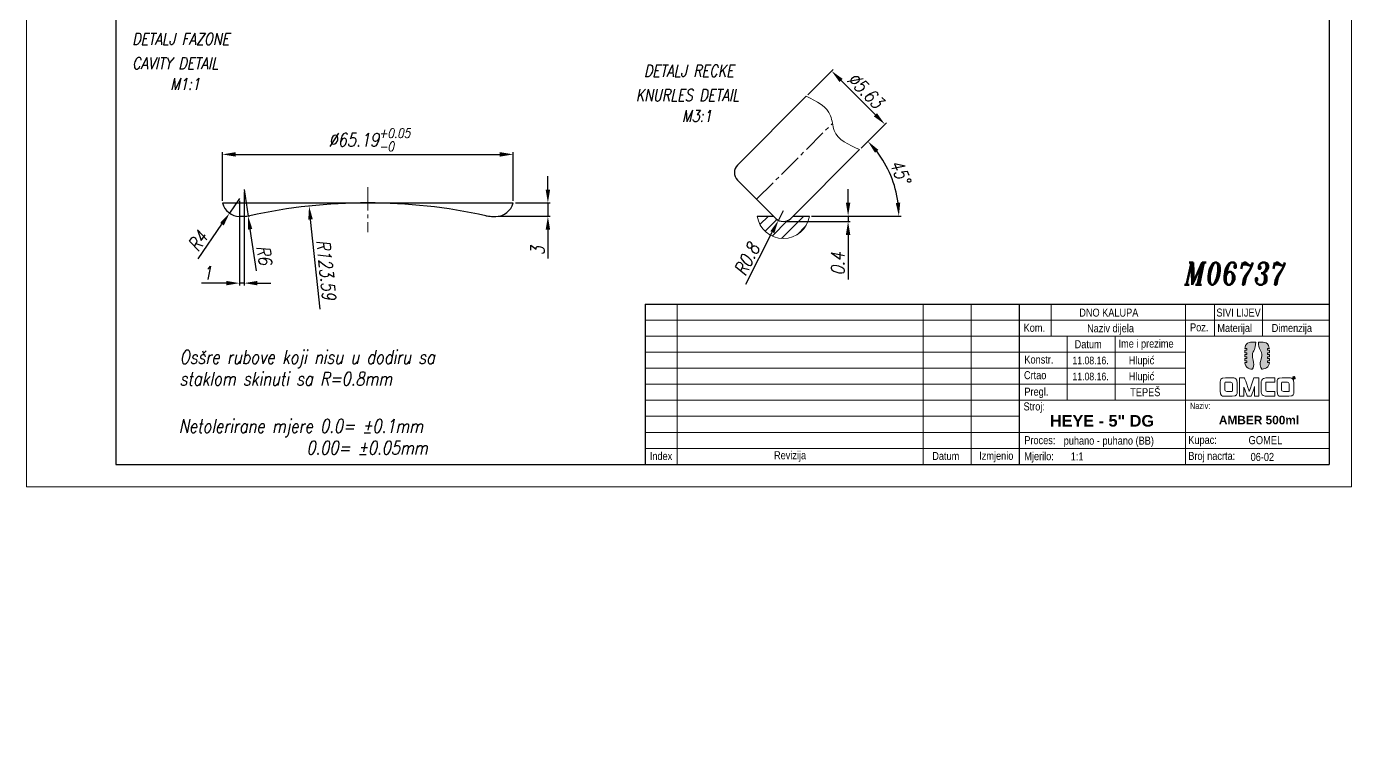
# Model space of a CAD drawing. Extents: x 89 to 469, y -40 to 440.
# Drawn here: x 89 to 386, y -40 to 123.1 of the extents above; entities that cross this region are included whole.
import ezdxf

# ---------------------------------------------------------------- set-up
doc = ezdxf.new("R2010")
doc.units = 0
doc.header["$LTSCALE"] = 7
doc.header["$MEASUREMENT"] = 0
doc.linetypes.add('CENTER2', pattern=[1.125, 0.75, -0.125, 0.125, -0.125])
doc.layers.get('0').update_dxf_attribs({"linetype": 'CONTINUOUS', "lineweight": 15})
for name, color, linetype, lineweight in [('1', 1, 'CENTER2', 15), ('3', 3, 'CONTINUOUS', 30), ('8', 252, 'CONTINUOUS', 15), ('ENGLISH', 252, 'CONTINUOUS', 18)]:
    doc.layers.add(name, color=color, linetype=linetype, lineweight=lineweight)
doc.styles.add('ITALICT', font='ITALICT.shx', dxfattribs={"width": 0.8, "height": 3})
doc.styles.get("Standard").update_dxf_attribs({"font": 'isocp.shx', "height": 3})
doc.styles.add('style2', font='swissc.ttf')
doc.dimstyles.get("Standard").update_dxf_attribs({"dimtxt": 3, "dimasz": 3, "dimexe": 0.5, "dimexo": 0.5, "dimgap": 0.8, "dimtad": 1, "dimdsep": 46, "dimtxsty": 'ITALICT', "dimcen": 0.09, "dimazin": 2, "dimtfac": 1, "dimtmove": 0, "dimatfit": 3, "dimfxl": 1, "dimtolj": 1, "dimtzin": 0, "dimarcsym": 0})

# ---------------------------------------------------------------- blocks, each defined once
blk = doc.blocks.new('*D19')
at = {"color": 0, "linetype": 'ByBlock', "lineweight": -2, "transparency": 16777216}
for p, q in [((132.91, 84.11), (132.91, 94.99)), ((135.91, 94.49), (195.1, 94.49)), ((198.1, 84.11), (198.1, 94.99))]:
    blk.add_line(p, q, dxfattribs=at)
at = {"color": 0, "transparency": 16777216}
for points in [[(135.91, 94.99), (135.91, 93.99), (132.91, 94.49)], [(195.1, 94.99), (195.1, 93.99), (198.1, 94.49)]]:
    blk.add_solid(points, dxfattribs=at)
at = {"color": 0, "transparency": 16777216, "insert": (165.87, 97.77), "char_height": 3, "attachment_point": 5, "style": 'ITALICT'}
blk.add_mtext('\\A1;%%c65.19{}{\\H0.71x;\\C3;\\S+0.05^ -0;}', dxfattribs=at)
blk = doc.blocks.new('*D20')
at = {"color": 0, "lineweight": -2, "transparency": 16777216}
for p, q in [((205.88, 86.61), (205.88, 89.61)), ((198.6, 83.61), (206.38, 83.61)), ((205.88, 83.61), (205.88, 80.61)), ((194.73, 80.61), (206.38, 80.61)), ((205.88, 77.61), (205.88, 71.18))]:
    blk.add_line(p, q, dxfattribs=at)
at = {"color": 0, "transparency": 16777216}
for points in [[(205.38, 86.61), (206.38, 86.61), (205.88, 83.61)], [(205.38, 77.61), (206.38, 77.61), (205.88, 80.61)]]:
    blk.add_solid(points, dxfattribs=at)
at = {"color": 0, "transparency": 16777216, "insert": (203.58, 72.89), "char_height": 3, "attachment_point": 5, "rotation": 90, "style": 'ITALICT'}
blk.add_mtext('\\A1;3', dxfattribs=at)
blk = doc.blocks.new('*D55')
at = {"color": 0, "linetype": 'ByBlock', "lineweight": -2, "transparency": 16777216}
for p, q in [((258.64, 81.86), (257.55, 79.72)), ((250.22, 65.43), (256.18, 77.05))]:
    blk.add_line(p, q, dxfattribs=at)
at = {"color": 0, "transparency": 16777216}
blk.add_solid([(255.74, 77.28), (256.63, 76.82), (257.55, 79.72)], dxfattribs=at)
at = {"color": 0, "transparency": 16777216, "insert": (250.47, 70.96), "char_height": 3, "attachment_point": 5, "rotation": 62.8566, "style": 'ITALICT'}
blk.add_mtext('\\A1;R0.8', dxfattribs=at)
blk = doc.blocks.new('*D56')
at = {"color": 0, "linetype": 'ByBlock', "lineweight": -2, "transparency": 16777216}
for p, q in [((264.16, 107.86), (269.83, 113.53)), ((271.59, 111.05), (279.3, 103.35)), ((276.1, 95.92), (281.77, 101.59))]:
    blk.add_line(p, q, dxfattribs=at)
at = {"color": 0, "transparency": 16777216}
for points in [[(271.95, 111.41), (271.24, 110.7), (269.47, 113.18)], [(279.65, 103.71), (278.94, 103), (281.42, 101.23)]]:
    blk.add_solid(points, dxfattribs=at)
at = {"color": 0, "transparency": 16777216, "insert": (277.07, 108.83), "char_height": 3, "attachment_point": 5, "rotation": 315, "style": 'ITALICT'}
blk.add_mtext('\\A1;%%c5.63', dxfattribs=at)
blk = doc.blocks.new('*D57')
at = {"color": 0, "lineweight": -2, "transparency": 16777216}
for p, q in [((273.17, 83.66), (273.17, 86.66)), ((264.99, 80.66), (273.67, 80.66)), ((273.17, 80.66), (273.17, 79.46)), ((259.14, 79.46), (273.67, 79.46)), ((273.17, 76.46), (273.17, 66.48))]:
    blk.add_line(p, q, dxfattribs=at)
at = {"color": 0, "transparency": 16777216}
for points in [[(272.67, 83.66), (273.67, 83.66), (273.17, 80.66)], [(272.67, 76.46), (273.67, 76.46), (273.17, 79.46)]]:
    blk.add_solid(points, dxfattribs=at)
at = {"color": 0, "transparency": 16777216, "insert": (270.87, 69.97), "char_height": 3, "attachment_point": 5, "rotation": 90, "style": 'ITALICT'}
blk.add_mtext('\\A1;0.4', dxfattribs=at)
blk = doc.blocks.new('*D67')
at = {"color": 0, "linetype": 'ByBlock', "lineweight": -2, "transparency": 16777216}
for p, q in [((136.78, 84.61), (134.52, 81.31)), ((127.49, 71.1), (132.82, 78.84))]:
    blk.add_line(p, q, dxfattribs=at)
at = {"color": 0, "transparency": 16777216}
blk.add_solid([(132.4, 79.13), (133.23, 78.56), (134.52, 81.31)], dxfattribs=at)
at = {"color": 0, "transparency": 16777216, "insert": (127.41, 75.04), "char_height": 3, "attachment_point": 5, "rotation": 55.4696, "style": 'ITALICT'}
blk.add_mtext('\\A1;R4', dxfattribs=at)
blk = doc.blocks.new('*D68')
at = {"color": 0, "linetype": 'ByBlock', "lineweight": -2, "transparency": 16777216}
for p, q in [((137.78, 86.61), (138.68, 80.68)), ((140.53, 68.41), (139.13, 77.71))]:
    blk.add_line(p, q, dxfattribs=at)
at = {"color": 0, "transparency": 16777216}
blk.add_solid([(139.62, 77.78), (138.63, 77.63), (138.68, 80.68)], dxfattribs=at)
at = {"color": 0, "transparency": 16777216, "insert": (142.33, 71.92), "char_height": 3, "attachment_point": 5, "rotation": 278.5793, "style": 'ITALICT'}
blk.add_mtext('\\A1;R6', dxfattribs=at)
blk = doc.blocks.new('*D69')
at = {"color": 0, "linetype": 'ByBlock', "lineweight": -2, "transparency": 16777216}
blk.add_line((154.83, 59.78), (152.67, 79.92), dxfattribs=at)
at = {"color": 0, "transparency": 16777216}
blk.add_solid([(153.17, 79.98), (152.17, 79.87), (152.35, 82.91)], dxfattribs=at)
at = {"color": 0, "transparency": 16777216, "insert": (156.19, 68.61), "char_height": 3, "attachment_point": 5, "rotation": 276.1105, "style": 'ITALICT'}
blk.add_mtext('\\A1;R123.59', dxfattribs=at)
blk = doc.blocks.new('*D70')
at = {"color": 0, "linetype": 'ByBlock', "lineweight": -2, "transparency": 16777216}
for p, q in [((136.78, 84.11), (136.78, 65.14)), ((137.78, 86.11), (137.78, 65.14)), ((133.78, 65.64), (128.27, 65.64)), ((137.78, 65.64), (136.78, 65.64)), ((140.78, 65.64), (143.78, 65.64))]:
    blk.add_line(p, q, dxfattribs=at)
at = {"color": 0, "transparency": 16777216}
for points in [[(133.78, 66.14), (133.78, 65.14), (136.78, 65.64)], [(140.78, 66.14), (140.78, 65.14), (137.78, 65.64)]]:
    blk.add_solid(points, dxfattribs=at)
at = {"color": 0, "transparency": 16777216, "insert": (129.53, 67.94), "char_height": 3, "attachment_point": 5, "style": 'ITALICT'}
blk.add_mtext('\\A1;1', dxfattribs=at)
blk = doc.blocks.new('*D73')
at = {"color": 0, "linetype": 'ByBlock', "lineweight": -2, "transparency": 16777216}
for p, q in [((276.1, 95.92), (277.96, 97.77)), ((264.99, 80.66), (285.05, 80.66))]:
    blk.add_line(p, q, dxfattribs=at)
blk.add_arc((260.84, 80.66), 23.71, 7.2544, 37.7456, dxfattribs=at)
at = {"color": 0, "transparency": 16777216}
for points in [[(279.21, 94.84), (279.96, 95.5), (277.6, 97.42)], [(284.86, 83.68), (283.86, 83.62), (284.55, 80.66)]]:
    blk.add_solid(points, dxfattribs=at)
at = {"color": 0, "transparency": 16777216, "insert": (284.87, 90.61), "char_height": 3, "attachment_point": 5, "rotation": 292.5, "style": 'ITALICT'}
blk.add_mtext('\\A1;45°', dxfattribs=at)

msp = doc.modelspace()

# ---------------------------------------------------------------- hatches: boundary and pattern name
h = msp.add_hatch(color=142)
h.dxf.hatch_style = 1
edge = h.paths.add_edge_path()
edge.add_spline(control_points=[(363.787, 49.635), (363.787, 50.395), (364.456, 50.599), (364.53, 52.422)], knot_values=[0.952381, 0.952381, 0.952381, 0.952381, 1, 1, 1, 1], degree=3, periodic=0)
edge.add_spline(control_points=[(364.53, 52.422), (364.53, 52.422), (363.758, 52.422), (363.758, 52.422)], knot_values=[0, 0, 0, 0, 0.047619, 0.047619, 0.047619, 0.047619], degree=3, periodic=0)
edge.add_spline(control_points=[(363.758, 52.422), (362.454, 52.422), (362.157, 51.417), (362.089, 50.958), (362.089, 50.958), (362.089, 50.958), (362.2, 50.958), (362.31, 50.958)], knot_values=[0.047619, 0.047619, 0.047619, 0.047619, 0.0952381, 0.0952381, 0.0952381, 0.0952381, 0.1190476, 0.1190476, 0.1190476, 0.1190476], degree=3, periodic=0)
edge.add_spline(control_points=[(362.31, 50.958), (362.421, 50.958), (362.531, 50.958), (362.531, 50.958), (362.531, 50.958), (362.531, 50.958), (362.531, 50.866), (362.531, 50.773)], knot_values=[0.1190476, 0.1190476, 0.1190476, 0.1190476, 0.1428571, 0.1428571, 0.1428571, 0.1428571, 0.1666667, 0.1666667, 0.1666667, 0.1666667], degree=3, periodic=0)
edge.add_spline(control_points=[(362.531, 50.773), (362.531, 50.681), (362.531, 50.588), (362.531, 50.588), (362.531, 50.588), (362.531, 50.588), (362.416, 50.588), (362.3, 50.588)], knot_values=[0.1666667, 0.1666667, 0.1666667, 0.1666667, 0.1904762, 0.1904762, 0.1904762, 0.1904762, 0.2142857, 0.2142857, 0.2142857, 0.2142857], degree=3, periodic=0)
edge.add_spline(control_points=[(362.3, 50.588), (362.185, 50.588), (362.069, 50.588), (362.069, 50.588), (362.069, 50.588), (362.069, 50.588), (362.069, 50.452), (362.069, 50.317)], knot_values=[0.2142857, 0.2142857, 0.2142857, 0.2142857, 0.2380952, 0.2380952, 0.2380952, 0.2380952, 0.2619048, 0.2619048, 0.2619048, 0.2619048], degree=3, periodic=0)
edge.add_spline(control_points=[(362.069, 50.317), (362.069, 50.181), (362.069, 50.045), (362.069, 50.045), (362.069, 50.045), (362.069, 50.045), (362.185, 50.045), (362.3, 50.045)], knot_values=[0.2619048, 0.2619048, 0.2619048, 0.2619048, 0.2857143, 0.2857143, 0.2857143, 0.2857143, 0.3095238, 0.3095238, 0.3095238, 0.3095238], degree=3, periodic=0)
edge.add_spline(control_points=[(362.3, 50.045), (362.416, 50.045), (362.531, 50.045), (362.531, 50.045), (362.531, 50.045), (362.531, 50.045), (362.531, 49.953), (362.531, 49.86)], knot_values=[0.3095238, 0.3095238, 0.3095238, 0.3095238, 0.3333333, 0.3333333, 0.3333333, 0.3333333, 0.3571429, 0.3571429, 0.3571429, 0.3571429], degree=3, periodic=0)
edge.add_spline(control_points=[(362.531, 49.86), (362.531, 49.768), (362.531, 49.675), (362.531, 49.675), (362.531, 49.675), (362.531, 49.675), (362.416, 49.675), (362.3, 49.675)], knot_values=[0.3571429, 0.3571429, 0.3571429, 0.3571429, 0.3809524, 0.3809524, 0.3809524, 0.3809524, 0.4047619, 0.4047619, 0.4047619, 0.4047619], degree=3, periodic=0)
edge.add_spline(control_points=[(362.3, 49.675), (362.185, 49.675), (362.069, 49.675), (362.069, 49.675), (362.069, 49.675), (362.069, 49.675), (362.069, 49.539), (362.069, 49.404)], knot_values=[0.4047619, 0.4047619, 0.4047619, 0.4047619, 0.4285714, 0.4285714, 0.4285714, 0.4285714, 0.452381, 0.452381, 0.452381, 0.452381], degree=3, periodic=0)
edge.add_spline(control_points=[(362.069, 49.404), (362.069, 49.268), (362.069, 49.132), (362.069, 49.132), (362.069, 49.132), (362.069, 49.132), (362.185, 49.132), (362.3, 49.132)], knot_values=[0.452381, 0.452381, 0.452381, 0.452381, 0.4761905, 0.4761905, 0.4761905, 0.4761905, 0.5, 0.5, 0.5, 0.5], degree=3, periodic=0)
edge.add_spline(control_points=[(362.3, 49.132), (362.416, 49.132), (362.531, 49.132), (362.531, 49.132), (362.531, 49.132), (362.531, 49.132), (362.531, 49.039), (362.531, 48.947)], knot_values=[0.5, 0.5, 0.5, 0.5, 0.5238095, 0.5238095, 0.5238095, 0.5238095, 0.547619, 0.547619, 0.547619, 0.547619], degree=3, periodic=0)
edge.add_spline(control_points=[(362.531, 48.947), (362.531, 48.855), (362.531, 48.762), (362.531, 48.762), (362.531, 48.762), (362.531, 48.762), (362.416, 48.762), (362.3, 48.762)], knot_values=[0.547619, 0.547619, 0.547619, 0.547619, 0.5714286, 0.5714286, 0.5714286, 0.5714286, 0.5952381, 0.5952381, 0.5952381, 0.5952381], degree=3, periodic=0)
edge.add_spline(control_points=[(362.3, 48.762), (362.185, 48.762), (362.069, 48.762), (362.069, 48.762), (362.069, 48.762), (362.069, 48.762), (362.069, 48.626), (362.069, 48.49)], knot_values=[0.5952381, 0.5952381, 0.5952381, 0.5952381, 0.6190476, 0.6190476, 0.6190476, 0.6190476, 0.6428571, 0.6428571, 0.6428571, 0.6428571], degree=3, periodic=0)
edge.add_spline(control_points=[(362.069, 48.49), (362.069, 48.355), (362.069, 48.219), (362.069, 48.219), (362.069, 48.219), (362.069, 48.219), (362.185, 48.219), (362.3, 48.219)], knot_values=[0.6428571, 0.6428571, 0.6428571, 0.6428571, 0.6666667, 0.6666667, 0.6666667, 0.6666667, 0.6904762, 0.6904762, 0.6904762, 0.6904762], degree=3, periodic=0)
edge.add_spline(control_points=[(362.3, 48.219), (362.416, 48.219), (362.531, 48.219), (362.531, 48.219), (362.531, 48.219), (362.531, 48.219), (362.531, 48.126), (362.531, 48.034)], knot_values=[0.6904762, 0.6904762, 0.6904762, 0.6904762, 0.7142857, 0.7142857, 0.7142857, 0.7142857, 0.7380952, 0.7380952, 0.7380952, 0.7380952], degree=3, periodic=0)
edge.add_spline(control_points=[(362.531, 48.034), (362.531, 47.942), (362.531, 47.849), (362.531, 47.849), (362.531, 47.849), (362.531, 47.849), (362.086, 47.849), (362.086, 47.849)], knot_values=[0.7380952, 0.7380952, 0.7380952, 0.7380952, 0.7619048, 0.7619048, 0.7619048, 0.7619048, 0.8095238, 0.8095238, 0.8095238, 0.8095238], degree=3, periodic=0)
edge.add_spline(control_points=[(362.086, 47.849), (362.243, 46.457), (363.474, 46.385), (363.655, 46.385)], knot_values=[0.8095238, 0.8095238, 0.8095238, 0.8095238, 0.8571429, 0.8571429, 0.8571429, 0.8571429], degree=3, periodic=0)
edge.add_spline(control_points=[(363.655, 46.385), (363.655, 46.385), (363.792, 46.385), (363.792, 46.385)], knot_values=[0.8571429, 0.8571429, 0.8571429, 0.8571429, 0.9047619, 0.9047619, 0.9047619, 0.9047619], degree=3, periodic=0)
edge.add_spline(control_points=[(363.792, 46.385), (364.438, 47.314), (363.787, 48.667), (363.787, 49.635)], knot_values=[0.9047619, 0.9047619, 0.9047619, 0.9047619, 0.952381, 0.952381, 0.952381, 0.952381], degree=3, periodic=0)
h = msp.add_hatch(color=253)
h.dxf.hatch_style = 1
edge = h.paths.add_edge_path()
edge.add_spline(control_points=[(367.597, 50.958), (367.435, 52.341), (366.211, 52.422), (366.029, 52.422), (366.029, 52.422), (366.029, 52.422), (365.155, 52.422), (365.155, 52.422)], knot_values=[0.6666667, 0.6666667, 0.6666667, 0.6666667, 0.7142857, 0.7142857, 0.7142857, 0.7142857, 0.7619048, 0.7619048, 0.7619048, 0.7619048], degree=3, periodic=0)
edge.add_spline(control_points=[(365.155, 52.422), (365.228, 50.599), (365.898, 50.395), (365.898, 49.635)], knot_values=[0.7619048, 0.7619048, 0.7619048, 0.7619048, 0.8095238, 0.8095238, 0.8095238, 0.8095238], degree=3, periodic=0)
edge.add_spline(control_points=[(365.898, 49.635), (365.898, 48.667), (365.247, 47.314), (365.893, 46.385)], knot_values=[0.8095238, 0.8095238, 0.8095238, 0.8095238, 0.8571429, 0.8571429, 0.8571429, 0.8571429], degree=3, periodic=0)
edge.add_spline(control_points=[(365.893, 46.385), (365.893, 46.385), (365.937, 46.385), (365.937, 46.385)], knot_values=[0.8571429, 0.8571429, 0.8571429, 0.8571429, 0.9047619, 0.9047619, 0.9047619, 0.9047619], degree=3, periodic=0)
edge.add_spline(control_points=[(365.937, 46.385), (367.24, 46.385), (367.531, 47.39), (367.597, 47.849), (367.597, 47.849), (367.597, 47.849), (367.486, 47.849), (367.375, 47.849)], knot_values=[0.9047619, 0.9047619, 0.9047619, 0.9047619, 0.952381, 0.952381, 0.952381, 0.952381, 0.9761905, 0.9761905, 0.9761905, 0.9761905], degree=3, periodic=0)
edge.add_spline(control_points=[(367.375, 47.849), (367.264, 47.849), (367.153, 47.849), (367.153, 47.849), (367.153, 47.849), (367.153, 47.942), (367.153, 48.034)], knot_values=[0.9761905, 0.9761905, 0.9761905, 0.9761905, 1, 1, 1, 1.0238095, 1.0238095, 1.0238095, 1.0238095], degree=3, periodic=0)
edge.add_spline(control_points=[(367.153, 48.034), (367.153, 48.126), (367.153, 48.219), (367.153, 48.219), (367.153, 48.219), (367.153, 48.219), (367.269, 48.219), (367.384, 48.219)], knot_values=[0.0238095, 0.0238095, 0.0238095, 0.0238095, 0.047619, 0.047619, 0.047619, 0.047619, 0.0714286, 0.0714286, 0.0714286, 0.0714286], degree=3, periodic=0)
edge.add_spline(control_points=[(367.384, 48.219), (367.5, 48.219), (367.616, 48.219), (367.616, 48.219), (367.616, 48.219), (367.616, 48.219), (367.616, 48.355), (367.616, 48.49)], knot_values=[0.0714286, 0.0714286, 0.0714286, 0.0714286, 0.0952381, 0.0952381, 0.0952381, 0.0952381, 0.1190476, 0.1190476, 0.1190476, 0.1190476], degree=3, periodic=0)
edge.add_spline(control_points=[(367.616, 48.49), (367.616, 48.626), (367.616, 48.762), (367.616, 48.762), (367.616, 48.762), (367.616, 48.762), (367.5, 48.762), (367.384, 48.762)], knot_values=[0.1190476, 0.1190476, 0.1190476, 0.1190476, 0.1428571, 0.1428571, 0.1428571, 0.1428571, 0.1666667, 0.1666667, 0.1666667, 0.1666667], degree=3, periodic=0)
edge.add_spline(control_points=[(367.384, 48.762), (367.269, 48.762), (367.153, 48.762), (367.153, 48.762), (367.153, 48.762), (367.153, 48.762), (367.153, 48.855), (367.153, 48.947)], knot_values=[0.1666667, 0.1666667, 0.1666667, 0.1666667, 0.1904762, 0.1904762, 0.1904762, 0.1904762, 0.2142857, 0.2142857, 0.2142857, 0.2142857], degree=3, periodic=0)
edge.add_spline(control_points=[(367.153, 48.947), (367.153, 49.039), (367.153, 49.132), (367.153, 49.132), (367.153, 49.132), (367.153, 49.132), (367.269, 49.132), (367.384, 49.132)], knot_values=[0.2142857, 0.2142857, 0.2142857, 0.2142857, 0.2380952, 0.2380952, 0.2380952, 0.2380952, 0.2619048, 0.2619048, 0.2619048, 0.2619048], degree=3, periodic=0)
edge.add_spline(control_points=[(367.384, 49.132), (367.5, 49.132), (367.616, 49.132), (367.616, 49.132), (367.616, 49.132), (367.616, 49.132), (367.616, 49.268), (367.616, 49.404)], knot_values=[0.2619048, 0.2619048, 0.2619048, 0.2619048, 0.2857143, 0.2857143, 0.2857143, 0.2857143, 0.3095238, 0.3095238, 0.3095238, 0.3095238], degree=3, periodic=0)
edge.add_spline(control_points=[(367.616, 49.404), (367.616, 49.539), (367.616, 49.675), (367.616, 49.675), (367.616, 49.675), (367.616, 49.675), (367.5, 49.675), (367.384, 49.675)], knot_values=[0.3095238, 0.3095238, 0.3095238, 0.3095238, 0.3333333, 0.3333333, 0.3333333, 0.3333333, 0.3571429, 0.3571429, 0.3571429, 0.3571429], degree=3, periodic=0)
edge.add_spline(control_points=[(367.384, 49.675), (367.269, 49.675), (367.153, 49.675), (367.153, 49.675), (367.153, 49.675), (367.153, 49.675), (367.153, 49.768), (367.153, 49.86)], knot_values=[0.3571429, 0.3571429, 0.3571429, 0.3571429, 0.3809524, 0.3809524, 0.3809524, 0.3809524, 0.4047619, 0.4047619, 0.4047619, 0.4047619], degree=3, periodic=0)
edge.add_spline(control_points=[(367.153, 49.86), (367.153, 49.953), (367.153, 50.045), (367.153, 50.045), (367.153, 50.045), (367.153, 50.045), (367.269, 50.045), (367.384, 50.045)], knot_values=[0.4047619, 0.4047619, 0.4047619, 0.4047619, 0.4285714, 0.4285714, 0.4285714, 0.4285714, 0.452381, 0.452381, 0.452381, 0.452381], degree=3, periodic=0)
edge.add_spline(control_points=[(367.384, 50.045), (367.5, 50.045), (367.616, 50.045), (367.616, 50.045), (367.616, 50.045), (367.616, 50.045), (367.616, 50.181), (367.616, 50.317)], knot_values=[0.452381, 0.452381, 0.452381, 0.452381, 0.4761905, 0.4761905, 0.4761905, 0.4761905, 0.5, 0.5, 0.5, 0.5], degree=3, periodic=0)
edge.add_spline(control_points=[(367.616, 50.317), (367.616, 50.452), (367.616, 50.588), (367.616, 50.588), (367.616, 50.588), (367.616, 50.588), (367.5, 50.588), (367.384, 50.588)], knot_values=[0.5, 0.5, 0.5, 0.5, 0.5238095, 0.5238095, 0.5238095, 0.5238095, 0.547619, 0.547619, 0.547619, 0.547619], degree=3, periodic=0)
edge.add_spline(control_points=[(367.384, 50.588), (367.269, 50.588), (367.153, 50.588), (367.153, 50.588), (367.153, 50.588), (367.153, 50.588), (367.153, 50.681), (367.153, 50.773)], knot_values=[0.547619, 0.547619, 0.547619, 0.547619, 0.5714286, 0.5714286, 0.5714286, 0.5714286, 0.5952381, 0.5952381, 0.5952381, 0.5952381], degree=3, periodic=0)
edge.add_spline(control_points=[(367.153, 50.773), (367.153, 50.866), (367.153, 50.958), (367.153, 50.958), (367.153, 50.958), (367.153, 50.958), (367.597, 50.958), (367.597, 50.958)], knot_values=[0.5952381, 0.5952381, 0.5952381, 0.5952381, 0.6190476, 0.6190476, 0.6190476, 0.6190476, 0.6666667, 0.6666667, 0.6666667, 0.6666667], degree=3, periodic=0)
at = {"layer": '8'}
h = msp.add_hatch(dxfattribs=at)
h.set_pattern_fill('ANSI31', color=256, scale=15)
h.set_pattern_definition([(45, (-15.9559, -2.3306), (-1.325825, 1.325825), [])])
h.paths.add_polyline_path([(264.49, 80.656), (260.839, 80.656), (260.342, 80.159, -0.4142136), (256.948, 80.159), (256.451, 80.656), (252.799, 80.656, 0.85782)])

# ---------------------------------------------------------------- linework, layer by layer
for p, q in [((89.007, 440.033), (89.007, 20.033)), ((386.007, 440.033), (386.007, 20.033)), ((234.858, 60.909), (234.858, 25.033)), ((289.994, 60.909), (289.994, 25.033)), ((300.757, 60.909), (300.757, 25.033)), ((318.696, 60.909), (318.696, 53.734)), ((348.832, 60.909), (348.832, 25.033)), ((355.29, 60.909), (355.29, 53.734)), ((366.053, 60.909), (366.053, 53.734)), ((227.683, 57.322), (381.007, 57.322)), ((381.007, 53.734), (227.683, 53.734)), ((322.283, 53.734), (322.283, 39.384)), ((333.046, 53.734), (333.046, 39.384)), ((227.683, 50.147), (348.832, 50.147)), ((227.683, 46.559), (348.832, 46.559)), ((227.683, 42.971), (348.832, 42.971)), ((227.683, 39.384), (381.007, 39.384)), ((311.52, 35.796), (227.683, 35.796)), ((227.683, 32.208), (381.007, 32.208)), ((227.683, 28.621), (381.007, 28.621)), ((89.007, 20.033), (386.007, 20.033))]:
    msp.add_line(p, q)
msp.add_arc((258.645, 81.556), 5.914, 188.75269, 351.24731)
msp.add_spline([(263.806, 107.509), (269.245, 103.129), (270.041, 99.875), (275.749, 95.566)], degree=3)
at = {"color": 142}
msp.add_open_spline([(364.53, 52.422), (364.53, 52.422), (363.758, 52.422), (363.758, 52.422), (363.758, 52.422), (362.454, 52.422), (362.157, 51.417), (362.089, 50.958), (362.089, 50.958), (362.089, 50.958), (362.531, 50.958), (362.531, 50.958), (362.531, 50.958), (362.531, 50.958), (362.531, 50.588), (362.531, 50.588), (362.531, 50.588), (362.531, 50.588), (362.069, 50.588), (362.069, 50.588), (362.069, 50.588), (362.069, 50.588), (362.069, 50.045), (362.069, 50.045), (362.069, 50.045), (362.069, 50.045), (362.531, 50.045), (362.531, 50.045), (362.531, 50.045), (362.531, 50.045), (362.531, 49.675), (362.531, 49.675), (362.531, 49.675), (362.531, 49.675), (362.069, 49.675), (362.069, 49.675), (362.069, 49.675), (362.069, 49.675), (362.069, 49.132), (362.069, 49.132), (362.069, 49.132), (362.069, 49.132), (362.531, 49.132), (362.531, 49.132), (362.531, 49.132), (362.531, 49.132), (362.531, 48.762), (362.531, 48.762), (362.531, 48.762), (362.531, 48.762), (362.069, 48.762), (362.069, 48.762), (362.069, 48.762), (362.069, 48.762), (362.069, 48.219), (362.069, 48.219), (362.069, 48.219), (362.069, 48.219), (362.531, 48.219), (362.531, 48.219), (362.531, 48.219), (362.531, 48.219), (362.531, 47.849), (362.531, 47.849), (362.531, 47.849), (362.531, 47.849), (362.086, 47.849), (362.086, 47.849), (362.086, 47.849), (362.243, 46.457), (363.474, 46.385), (363.655, 46.385), (363.655, 46.385), (363.655, 46.385), (363.792, 46.385), (363.792, 46.385), (363.792, 46.385), (364.438, 47.314), (363.787, 48.667), (363.787, 49.635), (363.787, 49.635), (363.787, 50.395), (364.456, 50.599), (364.53, 52.422)], degree=3, knots=[0, 0, 0, 0, 0.047619, 0.047619, 0.047619, 0.0714286, 0.0952381, 0.0952381, 0.0952381, 0.1190476, 0.1428571, 0.1428571, 0.1428571, 0.1666667, 0.1904762, 0.1904762, 0.1904762, 0.2142857, 0.2380952, 0.2380952, 0.2380952, 0.2619048, 0.2857143, 0.2857143, 0.2857143, 0.3095238, 0.3333333, 0.3333333, 0.3333333, 0.3571429, 0.3809524, 0.3809524, 0.3809524, 0.4047619, 0.4285714, 0.4285714, 0.4285714, 0.452381, 0.4761905, 0.4761905, 0.4761905, 0.5, 0.5238095, 0.5238095, 0.5238095, 0.547619, 0.5714286, 0.5714286, 0.5714286, 0.5952381, 0.6190476, 0.6190476, 0.6190476, 0.6428571, 0.6666667, 0.6666667, 0.6666667, 0.6904762, 0.7142857, 0.7142857, 0.7142857, 0.7380952, 0.7619048, 0.7619048, 0.7619048, 0.7857143, 0.8095238, 0.8095238, 0.8095238, 0.8333333, 0.8571429, 0.8571429, 0.8571429, 0.8809524, 0.9047619, 0.9047619, 0.9047619, 0.9285714, 0.952381, 0.952381, 0.952381, 0.9761905, 1, 1, 1, 1], dxfattribs=at)
at = {"color": 253}
msp.add_open_spline([(367.153, 47.849), (367.153, 47.849), (367.153, 48.219), (367.153, 48.219), (367.153, 48.219), (367.153, 48.219), (367.616, 48.219), (367.616, 48.219), (367.616, 48.219), (367.616, 48.219), (367.616, 48.762), (367.616, 48.762), (367.616, 48.762), (367.616, 48.762), (367.153, 48.762), (367.153, 48.762), (367.153, 48.762), (367.153, 48.762), (367.153, 49.132), (367.153, 49.132), (367.153, 49.132), (367.153, 49.132), (367.616, 49.132), (367.616, 49.132), (367.616, 49.132), (367.616, 49.132), (367.616, 49.675), (367.616, 49.675), (367.616, 49.675), (367.616, 49.675), (367.153, 49.675), (367.153, 49.675), (367.153, 49.675), (367.153, 49.675), (367.153, 50.045), (367.153, 50.045), (367.153, 50.045), (367.153, 50.045), (367.616, 50.045), (367.616, 50.045), (367.616, 50.045), (367.616, 50.045), (367.616, 50.588), (367.616, 50.588), (367.616, 50.588), (367.616, 50.588), (367.153, 50.588), (367.153, 50.588), (367.153, 50.588), (367.153, 50.588), (367.153, 50.958), (367.153, 50.958), (367.153, 50.958), (367.153, 50.958), (367.597, 50.958), (367.597, 50.958), (367.597, 50.958), (367.435, 52.341), (366.211, 52.422), (366.029, 52.422), (366.029, 52.422), (366.029, 52.422), (365.155, 52.422), (365.155, 52.422), (365.155, 52.422), (365.228, 50.599), (365.898, 50.395), (365.898, 49.635), (365.898, 49.635), (365.898, 48.667), (365.247, 47.314), (365.893, 46.385), (365.893, 46.385), (365.893, 46.385), (365.937, 46.385), (365.937, 46.385), (365.937, 46.385), (367.24, 46.385), (367.531, 47.39), (367.597, 47.849), (367.597, 47.849), (367.597, 47.849), (367.153, 47.849), (367.153, 47.849)], degree=3, knots=[0, 0, 0, 0, 0.047619, 0.047619, 0.047619, 0.0714286, 0.0952381, 0.0952381, 0.0952381, 0.1190476, 0.1428571, 0.1428571, 0.1428571, 0.1666667, 0.1904762, 0.1904762, 0.1904762, 0.2142857, 0.2380952, 0.2380952, 0.2380952, 0.2619048, 0.2857143, 0.2857143, 0.2857143, 0.3095238, 0.3333333, 0.3333333, 0.3333333, 0.3571429, 0.3809524, 0.3809524, 0.3809524, 0.4047619, 0.4285714, 0.4285714, 0.4285714, 0.452381, 0.4761905, 0.4761905, 0.4761905, 0.5, 0.5238095, 0.5238095, 0.5238095, 0.547619, 0.5714286, 0.5714286, 0.5714286, 0.5952381, 0.6190476, 0.6190476, 0.6190476, 0.6428571, 0.6666667, 0.6666667, 0.6666667, 0.6904762, 0.7142857, 0.7142857, 0.7142857, 0.7380952, 0.7619048, 0.7619048, 0.7619048, 0.7857143, 0.8095238, 0.8095238, 0.8095238, 0.8333333, 0.8571429, 0.8571429, 0.8571429, 0.8809524, 0.9047619, 0.9047619, 0.9047619, 0.9285714, 0.952381, 0.952381, 0.952381, 0.9761905, 1, 1, 1, 1], dxfattribs=at)
for points, knots in [([(373.101, 44.154), (372.948, 44.154), (372.824, 44.279), (372.824, 44.432), (372.824, 44.432), (372.824, 44.585), (372.948, 44.709), (373.101, 44.709), (373.101, 44.709), (373.254, 44.709), (373.379, 44.585), (373.379, 44.432), (373.379, 44.432), (373.379, 44.279), (373.254, 44.154), (373.101, 44.154)], [0, 0, 0, 0, 0.25, 0.25, 0.25, 0.375, 0.5, 0.5, 0.5, 0.625, 0.75, 0.75, 0.75, 0.875, 1, 1, 1, 1]), ([(373.101, 44.648), (372.983, 44.648), (372.885, 44.55), (372.885, 44.432), (372.885, 44.432), (372.885, 44.313), (372.983, 44.216), (373.101, 44.216), (373.101, 44.216), (373.22, 44.216), (373.317, 44.313), (373.317, 44.432), (373.317, 44.432), (373.317, 44.55), (373.22, 44.648), (373.101, 44.648)], [0, 0, 0, 0, 0.25, 0.25, 0.25, 0.375, 0.5, 0.5, 0.5, 0.625, 0.75, 0.75, 0.75, 0.875, 1, 1, 1, 1]), ([(373.164, 44.384), (373.164, 44.384), (373.222, 44.296), (373.222, 44.296), (373.222, 44.296), (373.222, 44.296), (373.145, 44.296), (373.145, 44.296), (373.145, 44.296), (373.145, 44.296), (373.097, 44.374), (373.097, 44.374), (373.097, 44.374), (373.097, 44.374), (373.067, 44.374), (373.067, 44.374), (373.067, 44.374), (373.067, 44.374), (373.067, 44.296), (373.067, 44.296), (373.067, 44.296), (373.067, 44.296), (372.998, 44.296), (372.998, 44.296), (372.998, 44.296), (372.998, 44.296), (372.998, 44.577), (372.998, 44.577), (372.998, 44.577), (372.998, 44.577), (373.12, 44.577), (373.12, 44.577), (373.12, 44.577), (373.143, 44.577), (373.227, 44.577), (373.227, 44.476), (373.227, 44.476), (373.227, 44.422), (373.195, 44.396), (373.164, 44.384)], [0, 0, 0, 0, 0.1, 0.1, 0.1, 0.15, 0.2, 0.2, 0.2, 0.25, 0.3, 0.3, 0.3, 0.35, 0.4, 0.4, 0.4, 0.45, 0.5, 0.5, 0.5, 0.55, 0.6, 0.6, 0.6, 0.65, 0.7, 0.7, 0.7, 0.75, 0.8, 0.8, 0.8, 0.85, 0.9, 0.9, 0.9, 0.95, 1, 1, 1, 1]), ([(359.234, 40.305), (359.234, 40.305), (357.68, 40.305), (357.68, 40.305), (357.68, 40.305), (357.548, 40.305), (356.6, 40.36), (356.6, 41.51), (356.6, 41.51), (356.6, 41.51), (356.6, 43.266), (356.6, 43.266), (356.6, 43.266), (356.6, 43.266), (356.6, 44.415), (357.749, 44.415), (357.749, 44.415), (357.749, 44.415), (359.296, 44.415), (359.296, 44.415), (359.296, 44.415), (359.429, 44.415), (360.376, 44.353), (360.376, 43.203), (360.376, 43.203), (360.376, 43.203), (360.376, 41.454), (360.376, 41.454), (360.376, 41.454), (360.376, 41.454), (360.383, 40.305), (359.234, 40.305)], [0, 0, 0, 0, 0.125, 0.125, 0.125, 0.1875, 0.25, 0.25, 0.25, 0.3125, 0.375, 0.375, 0.375, 0.4375, 0.5, 0.5, 0.5, 0.5625, 0.625, 0.625, 0.625, 0.6875, 0.75, 0.75, 0.75, 0.8125, 0.875, 0.875, 0.875, 0.9375, 1, 1, 1, 1]), ([(359.331, 42.966), (359.331, 42.966), (359.331, 43.44), (358.927, 43.44), (358.927, 43.44), (358.927, 43.44), (357.777, 43.44), (357.777, 43.44), (357.777, 43.44), (357.777, 43.44), (357.645, 43.433), (357.645, 43.3), (357.645, 43.3), (357.645, 43.3), (357.645, 41.816), (357.645, 41.816), (357.645, 41.816), (357.645, 41.816), (357.645, 41.35), (358.049, 41.35), (358.049, 41.35), (358.049, 41.35), (359.199, 41.35), (359.199, 41.35), (359.199, 41.35), (359.199, 41.35), (359.331, 41.35), (359.331, 41.482), (359.331, 41.482), (359.331, 41.482), (359.331, 42.966), (359.331, 42.966)], [0, 0, 0, 0, 0.125, 0.125, 0.125, 0.1875, 0.25, 0.25, 0.25, 0.3125, 0.375, 0.375, 0.375, 0.4375, 0.5, 0.5, 0.5, 0.5625, 0.625, 0.625, 0.625, 0.6875, 0.75, 0.75, 0.75, 0.8125, 0.875, 0.875, 0.875, 0.9375, 1, 1, 1, 1]), ([(364.292, 40.305), (364.292, 40.305), (364.292, 42.457), (364.292, 42.457), (364.292, 42.457), (364.292, 42.457), (363.539, 40.305), (363.539, 40.305), (363.539, 40.305), (363.539, 40.305), (362.634, 40.305), (362.634, 40.305), (362.634, 40.305), (362.634, 40.305), (361.867, 42.36), (361.867, 42.36), (361.867, 42.36), (361.867, 42.36), (361.867, 40.305), (361.867, 40.305), (361.867, 40.305), (361.867, 40.305), (360.899, 40.305), (360.899, 40.305), (360.899, 40.305), (360.899, 40.305), (360.899, 44.415), (360.899, 44.415), (360.899, 44.415), (360.899, 44.415), (362.02, 44.415), (362.02, 44.415), (362.02, 44.415), (362.02, 44.415), (363.1, 41.384), (363.1, 41.384), (363.1, 41.384), (363.1, 41.384), (364.132, 44.415), (364.132, 44.415), (364.132, 44.415), (364.132, 44.415), (365.233, 44.415), (365.233, 44.415), (365.233, 44.415), (365.233, 44.415), (365.233, 40.305), (365.233, 40.305), (365.233, 40.305), (365.233, 40.305), (364.292, 40.305), (364.292, 40.305)], [0, 0, 0, 0, 0.0769231, 0.0769231, 0.0769231, 0.1153846, 0.1538462, 0.1538462, 0.1538462, 0.1923077, 0.2307692, 0.2307692, 0.2307692, 0.2692308, 0.3076923, 0.3076923, 0.3076923, 0.3461538, 0.3846154, 0.3846154, 0.3846154, 0.4230769, 0.4615385, 0.4615385, 0.4615385, 0.5, 0.5384615, 0.5384615, 0.5384615, 0.5769231, 0.6153846, 0.6153846, 0.6153846, 0.6538462, 0.6923077, 0.6923077, 0.6923077, 0.7307692, 0.7692308, 0.7692308, 0.7692308, 0.8076923, 0.8461538, 0.8461538, 0.8461538, 0.8846154, 0.9230769, 0.9230769, 0.9230769, 0.9615385, 1, 1, 1, 1]), ([(368.856, 41.35), (368.856, 41.35), (367.204, 41.35), (367.204, 41.35), (367.204, 41.35), (366.8, 41.35), (366.8, 41.816), (366.8, 41.816), (366.8, 41.816), (366.8, 41.816), (366.8, 43.3), (366.8, 43.3), (366.8, 43.3), (366.8, 43.433), (366.933, 43.44), (366.933, 43.44), (366.933, 43.44), (366.933, 43.44), (368.856, 43.44), (368.856, 43.44), (368.856, 43.44), (368.856, 43.44), (368.856, 44.415), (368.856, 44.415), (368.856, 44.415), (368.856, 44.415), (366.905, 44.415), (366.905, 44.415), (366.905, 44.415), (365.755, 44.415), (365.755, 43.266), (365.755, 43.266), (365.755, 43.266), (365.755, 43.266), (365.755, 41.51), (365.755, 41.51), (365.755, 41.51), (365.755, 40.36), (366.703, 40.305), (366.835, 40.305), (366.835, 40.305), (366.835, 40.305), (368.856, 40.305), (368.856, 40.305), (368.856, 40.305), (368.856, 40.305), (368.856, 41.35), (368.856, 41.35)], [0, 0, 0, 0, 0.0833333, 0.0833333, 0.0833333, 0.125, 0.1666667, 0.1666667, 0.1666667, 0.2083333, 0.25, 0.25, 0.25, 0.2916667, 0.3333333, 0.3333333, 0.3333333, 0.375, 0.4166667, 0.4166667, 0.4166667, 0.4583333, 0.5, 0.5, 0.5, 0.5416667, 0.5833333, 0.5833333, 0.5833333, 0.625, 0.6666667, 0.6666667, 0.6666667, 0.7083333, 0.75, 0.75, 0.75, 0.7916667, 0.8333333, 0.8333333, 0.8333333, 0.875, 0.9166667, 0.9166667, 0.9166667, 0.9583333, 1, 1, 1, 1]), ([(371.942, 40.305), (371.942, 40.305), (370.388, 40.305), (370.388, 40.305), (370.388, 40.305), (370.256, 40.305), (369.309, 40.36), (369.309, 41.51), (369.309, 41.51), (369.309, 41.51), (369.309, 43.266), (369.309, 43.266), (369.309, 43.266), (369.309, 43.266), (369.309, 44.415), (370.458, 44.415), (370.458, 44.415), (370.458, 44.415), (372.005, 44.415), (372.005, 44.415), (372.005, 44.415), (372.137, 44.415), (373.085, 44.353), (373.085, 43.203), (373.085, 43.203), (373.085, 43.203), (373.085, 41.454), (373.085, 41.454), (373.085, 41.454), (373.085, 41.454), (373.092, 40.305), (371.942, 40.305)], [0, 0, 0, 0, 0.125, 0.125, 0.125, 0.1875, 0.25, 0.25, 0.25, 0.3125, 0.375, 0.375, 0.375, 0.4375, 0.5, 0.5, 0.5, 0.5625, 0.625, 0.625, 0.625, 0.6875, 0.75, 0.75, 0.75, 0.8125, 0.875, 0.875, 0.875, 0.9375, 1, 1, 1, 1]), ([(372.04, 42.966), (372.04, 42.966), (372.04, 43.44), (371.635, 43.44), (371.635, 43.44), (371.635, 43.44), (370.486, 43.44), (370.486, 43.44), (370.486, 43.44), (370.486, 43.44), (370.353, 43.433), (370.353, 43.3), (370.353, 43.3), (370.353, 43.3), (370.353, 41.816), (370.353, 41.816), (370.353, 41.816), (370.353, 41.816), (370.353, 41.35), (370.758, 41.35), (370.758, 41.35), (370.758, 41.35), (371.907, 41.35), (371.907, 41.35), (371.907, 41.35), (371.907, 41.35), (372.04, 41.35), (372.04, 41.482), (372.04, 41.482), (372.04, 41.482), (372.04, 42.966), (372.04, 42.966)], [0, 0, 0, 0, 0.125, 0.125, 0.125, 0.1875, 0.25, 0.25, 0.25, 0.3125, 0.375, 0.375, 0.375, 0.4375, 0.5, 0.5, 0.5, 0.5625, 0.625, 0.625, 0.625, 0.6875, 0.75, 0.75, 0.75, 0.8125, 0.875, 0.875, 0.875, 0.9375, 1, 1, 1, 1]), ([(373.103, 44.518), (373.103, 44.518), (373.067, 44.518), (373.067, 44.518), (373.067, 44.518), (373.067, 44.518), (373.067, 44.43), (373.067, 44.43), (373.067, 44.43), (373.067, 44.43), (373.103, 44.43), (373.103, 44.43), (373.103, 44.43), (373.139, 44.43), (373.155, 44.443), (373.155, 44.476), (373.155, 44.476), (373.155, 44.508), (373.139, 44.518), (373.103, 44.518)], [0, 0, 0, 0, 0.2, 0.2, 0.2, 0.3, 0.4, 0.4, 0.4, 0.5, 0.6, 0.6, 0.6, 0.7, 0.8, 0.8, 0.8, 0.9, 1, 1, 1, 1])]:
    msp.add_open_spline(points, degree=3, knots=knots)
at = {"layer": '1'}
for p, q in [((252.673, 84.433), (269.657, 101.417)), ((165.505, 87.165), (165.505, 77.052))]:
    msp.add_line(p, q, dxfattribs=at)
at = {"layer": '3'}
for p, q in [((109.007, 435.033), (109.007, 25.033)), ((381.007, 435.033), (381.007, 25.033)), ((248.399, 92.102), (263.806, 107.509)), ((260.342, 80.159), (275.749, 95.566)), ((256.948, 80.159), (248.399, 88.707)), ((132.91, 83.609), (198.1, 83.609)), ((137.783, 80.609), (136.783, 80.609)), ((193.227, 80.609), (194.227, 80.609)), ((252.799, 80.656), (256.451, 80.656)), ((260.839, 80.656), (264.49, 80.656)), ((227.683, 60.909), (381.007, 60.909)), ((227.683, 60.909), (227.683, 25.033)), ((311.52, 60.909), (311.52, 25.033)), ((381.007, 60.909), (381.007, 25.033)), ((381.007, 60.909), (381.007, 25.033)), ((381.007, 60.383), (381.007, 25.033)), ((109.007, 25.033), (381.007, 25.033)), ((227.683, 25.033), (381.007, 25.033)), ((227.683, 25.033), (381.007, 25.033)), ((229.933, 25.033), (381.007, 25.033))]:
    msp.add_line(p, q, dxfattribs=at)
for centre, radius, start, end in [((250.096, 90.405), 2.4, 135, 225), ((136.783, 84.609), 4, 194.47751, 270), ((165.505, -39.976), 123.585, 77.64729, 102.35271), ((194.227, 84.609), 4, 270, 345.52249), ((137.783, 86.609), 6, 270, 282.35271), ((193.227, 86.609), 6, 257.64729, 270), ((258.645, 81.856), 2.4, 225, 315)]:
    msp.add_arc(centre, radius, start, end, dxfattribs=at)

# ---------------------------------------------------------------- texts
at = {"style": 'ITALICT', "width": 0.8}
for s, height, p in [('DETALJ FAZONE', 2.625, (112.692, 119.058)), ('DETALJ RECKE', 2.625, (227.398, 111.904)), ('M1:1', 2.625, (121.225, 108.942)), ('M3:1', 2.625, (235.931, 101.787)), ('M06737', 5, (348.606, 65.289)), ('Osšre rubove koji nisu u dodiru sa', 3, (123.334, 47.585)), ('staklom skinuti sa R=0.8mm', 3, (123.334, 42.727)), ('Netolerirane mjere 0.0= %%p0.1mm', 3, (123.133, 32.125)), ('                0.00= %%p0.05mm', 3, (123.133, 27.267))]:
    msp.add_text(s, height=height, dxfattribs=at).set_placement(p)
at = {"style": 'style2'}
for s, height, p in [('DNO KALUPA', 1.7938, (324.985, 58.137)), ('SIVI LIJEV', 1.7938, (355.723, 58.15)), ('Kom.', 1.7938, (312.514, 54.742)), ('Naziv dijela', 1.79382, (326.741, 54.634)), ('Poz.', 1.7938, (349.821, 54.847)), ('Materijal', 1.7938, (355.939, 54.687)), ('Dimenzija', 1.7938, (368.129, 54.691)), ('Datum', 1.7938, (323.951, 51.058)), ('Ime i prezime', 1.79382, (333.798, 51.193)), ('Konstr.', 1.7938, (312.687, 47.624)), ('11.08.16.', 1.7, (323.456, 47.459)), ('Hlupić', 1.7938, (336.084, 47.459)), ('Crtao', 1.7938, (312.592, 44.121)), ('11.08.16.', 1.7, (323.456, 43.871)), ('Hlupić', 1.7938, (336.084, 43.871)), ('Pregl.', 1.7938, (312.687, 40.426)), ('TEPEŠ', 1.7938, (336.42, 40.302)), ('Stroj:', 1.7938, (312.492, 37.119)), ('Naziv:', 1.4351, (349.803, 37.426)), ('Proces:', 1.7938, (312.666, 29.557)), ('puhano - puhano (BB)', 1.79382, (321.495, 29.454)), ('Kupac:', 1.7938, (349.423, 29.618)), ('GOMEL', 1.8268, (362.93, 29.546)), ('Index', 1.7938, (228.725, 26)), ('Revizija', 1.7938, (256.572, 26.177)), ('Datum', 1.7938, (292.035, 26.013)), ('Izmjenio', 1.7938, (302.563, 26.054)), ('Mjerilo:', 1.7938, (312.666, 25.969)), ('1:1', 1.7938, (323.087, 25.914)), ('Broj nacrta:', 1.79382, (349.432, 26.028)), ('06-02', 1.7938, (363.4, 25.801))]:
    msp.add_text(s, height=height, dxfattribs=at).set_placement(p)
at = {"attachment_point": 1}
for s, insert, char_height, width in [('{\\fArial|b1|i0|c238|p34;HEYE - 5" DG}', (318.426, 36.087), 2.6, 26.63899), ('{\\fArial|b1|i0|c238|p34;AMBER 500ml}', (356.282, 35.907), 1.9, 34.36193)]:
    msp.add_mtext(s, dxfattribs=dict(at, insert=insert, char_height=char_height, width=width))
at = {"layer": 'ENGLISH', "style": 'ITALICT', "width": 0.8}
for s, p in [('CAVITY DETAIL', (112.692, 113.603)), ('KNURLES DETAIL', (225.577, 106.449))]:
    msp.add_text(s, height=2.625, dxfattribs=at).set_placement(p)

# ---------------------------------------------------------------- dimensions: what is measured, and where the dimension line sits
dim = msp.add_aligned_dim(p1=(263.806, 107.509), p2=(275.749, 95.566), distance=8.015, dimstyle='Standard', override={"dimlfac": 0.333333, "dimpost": '%%c<>', "dimarcsym": 1})
dim.commit()
dim.dimension.update_dxf_attribs({"geometry": '*D56', "text_midpoint": (277.071, 108.831)})
dim = msp.add_linear_dim(base=(198.1, 94.487), p1=(132.91, 83.609), p2=(198.1, 83.609), text='<>{}{\\H0.71x;\\C3;\\S+0.05^ -0;}', dimstyle='Standard', override={"dimpost": '%%c<>', "dimtp": 0.05, "dimfxl": 1.5, "dimtzin": 8, "dimarcsym": 1})
dim.commit()
dim.dimension.update_dxf_attribs({"geometry": '*D19', "text_midpoint": (165.869, 94.487), "dimtype": 160})
dim = msp.add_angular_dim_2l(base=(283.741, 86.792), line1=((260.342, 80.159), (275.749, 95.566)), line2=((260.839, 80.656), (264.49, 80.656)), dimstyle='Standard', override={"dimarcsym": 1})
dim.commit()
dim.dimension.update_dxf_attribs({"geometry": '*D73', "text_midpoint": (284.869, 90.609)})
dim = msp.add_linear_dim(base=(205.883, 80.609), p1=(198.1, 83.609), p2=(194.227, 80.609), angle=90, dimstyle='Standard')
dim.commit()
dim.dimension.update_dxf_attribs({"geometry": '*D20', "text_midpoint": (205.883, 72.894), "dimtype": 160})
dim = msp.add_linear_dim(base=(136.783, 65.636), p1=(137.783, 86.609), p2=(136.783, 84.609), dimstyle='Standard', override={"dimarcsym": 1})
dim.commit()
dim.dimension.update_dxf_attribs({"geometry": '*D70', "text_midpoint": (129.526, 67.936)})
for center, mpoint, override, picture, middle in [((137.783, 86.609), (138.678, 80.676), {"dimarcsym": 1}, '*D68', (140.051, 71.579)), ((136.783, 84.609), (134.516, 81.313), {"dimarcsym": 1}, '*D67', (129.301, 73.734)), ((258.645, 81.856), (257.55, 79.72), {"dimlfac": 0.333333, "dimarcsym": 1}, '*D55', (250.472, 70.955))]:
    dim = msp.add_radius_dim(center=center, mpoint=mpoint, dimstyle='Standard', override=override)
    dim.commit()
    dim.dimension.update_dxf_attribs({"geometry": picture, "text_midpoint": middle})
dim = msp.add_linear_dim(base=(273.172, 79.456), p1=(264.49, 80.656), p2=(258.645, 79.456), angle=90, dimstyle='Standard', override={"dimlfac": 0.333333})
dim.commit()
dim.dimension.update_dxf_attribs({"geometry": '*D57', "text_midpoint": (270.872, 69.97)})
dim = msp.add_radius_dim(center=(165.5053, -39.9765), mpoint=(152.3501, 82.9064), dimstyle='Standard', override={"dimarcsym": 1})
dim.commit()
dim.dimension.update_dxf_attribs({"geometry": '*D69', "text_midpoint": (153.9072, 68.361), "dimtype": 164})

doc.saveas('drawing.dxf')
